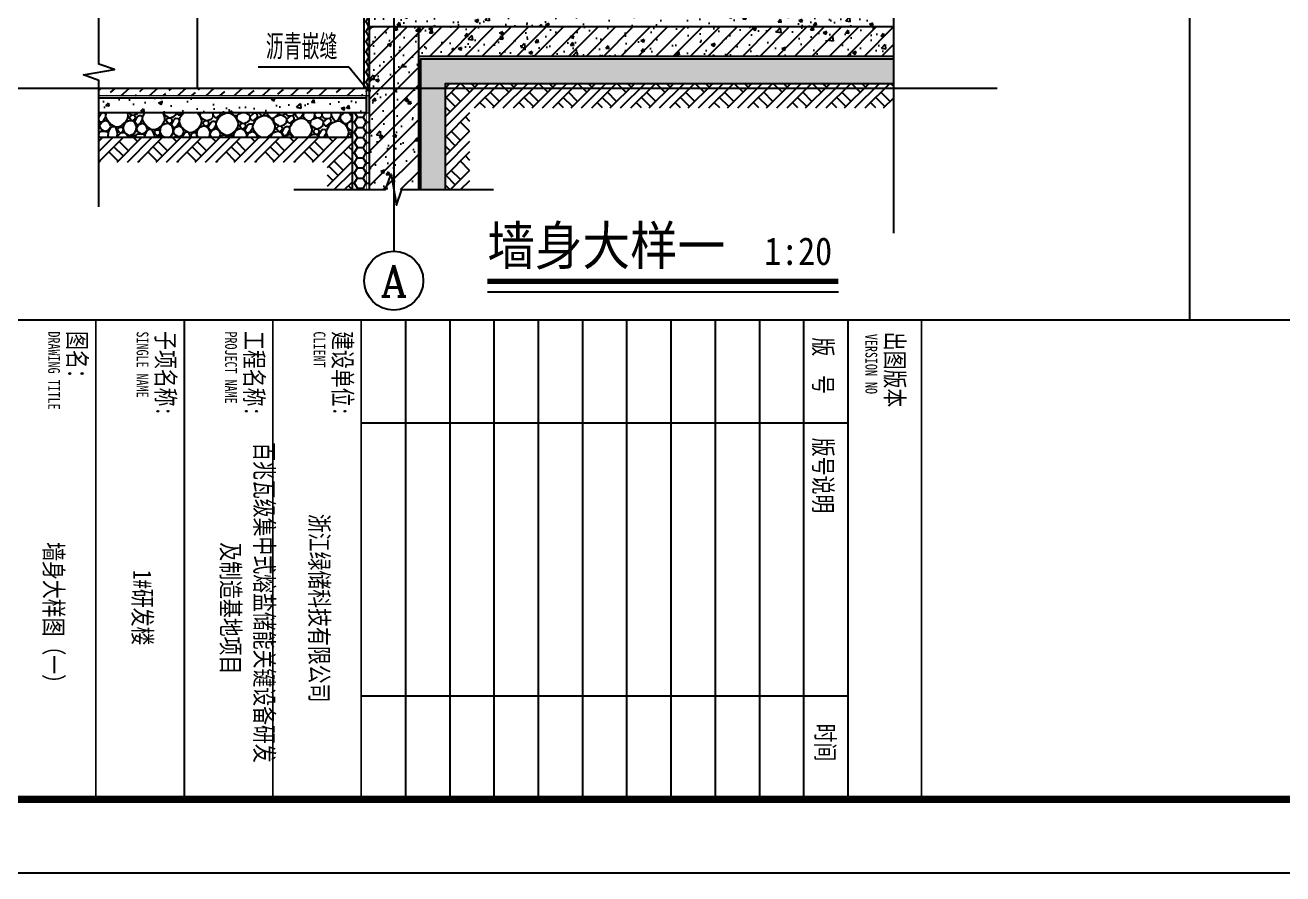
# Model space of a CAD drawing. Extents: x 1738711 to 2346805, y 1189731 to 2516152.
# Drawn here: x 1901446 to 1906563, y 1218398 to 1221851 of the extents above; entities that cross this region are included whole.
import ezdxf
from ezdxf.enums import TextEntityAlignment as Align

# ---------------------------------------------------------------- set-up
doc = ezdxf.new("R2010")
doc.units = 0
doc.header["$LTSCALE"] = 1000
doc.header["$MEASUREMENT"] = 0
doc.linetypes.add('S & C -P1$0$DASHED', pattern=[0.75, 0.5, -0.25])
for name, color, linetype in [('AXIS', 3, 'Continuous'), ('AXIS_TEXT', 7, 'Continuous'), ('DIM_LEAD', 3, 'Continuous'), ('DIM_SYMB', 3, 'Continuous'), ('DOTE', 1, 'Continuous'), ('PUB_HATCH', 8, 'Continuous'), ('PUB_TEXT', 7, 'Continuous'), ('TK', 4, 'Continuous'), ('WALL', 40, 'Continuous'), ('切线', 35, 'Continuous'), ('看线', 8, 'Continuous')]:
    doc.layers.add(name, color=color, linetype=linetype)
for name, color, linetype, lineweight in [('可见细线', 142, 'Continuous', 9), ('填充', 252, 'Continuous', 5), ('完成面', 105, 'Continuous', 18)]:
    doc.layers.add(name, color=color, linetype=linetype, lineweight=lineweight)
doc.styles.add('_TCH_AXIS', font='COMPLEX', dxfattribs={"bigfont": 'GBCBIG'})
doc.styles.add('_TCH_DIM', font='SIMPLEX', dxfattribs={"bigfont": 'GBCBIG'})
doc.styles.add('COMPLEX', font='COMPLEX')
doc.styles.add('宋体', font='SIMSUN.TTF', dxfattribs={"width": 0.75})
doc.styles.add('黑体', font='simhei_0.ttf', dxfattribs={"width": 0.9})
pattern_1 = [(45, (-281403.345, -150941.136), (-35.3553391, 35.3553391), []), (50, (-281403.35, -150941.14), (143.4520365, -12.550427), [15, -165]), (355, (-281403.35, -150941.14), (-27.750267, 150.438427), [12, -132]), (100.4514, (-281391.39, -150942.18), (115.701876, 137.8879084), [12.748038, -140.228422]), (46.1842, (-281403.35, -150901.14), (213.44821, -33.103803), [22.5, -247.5]), (96.6356, (-281385.56, -150903.9), (186.932541, 194.823574), [19.122058, -210.3426]), (351.1842, (-281403.35, -150901.14), (186.932389, 194.82372), [18, -198]), (21, (-281383.35, -150911.14), (119.3814104, -80.523778), [15, -165]), (326, (-281383.35, -150911.14), (48.663066, 145.030009), [12, -132]), (71.4514, (-281373.4, -150917.85), (168.044526, 64.506099), [12.748038, -140.228422]), (37.5, (-281403.345, -150941.136), (2.4319711, 66.5787708), [0, -130.4, 0, -134, 0, -132.5]), (7.5, (-281403.345, -150941.14), (52.6139075, 78.8823424), [0, -76.4, 0, -127.4, 0, -50.5]), (327.5, (-281447.945, -150941.136), (106.7644872, -4.5109743), [0, -50, 0, -156, 0, -207]), (317.5, (-281467.95, -150941.14), (116.637234, 20.0209965), [0, -65, 0, -103.6, 0, -147])]

# ---------------------------------------------------------------- blocks, each defined once
blk = doc.blocks.new('hjashrtahreahe')
at = {"layer": 'TK', "color": 7}
for p, q in [((78001, 23200), (78001, 16600)), ((81701, 23200), (81701, 16600))]:
    blk.add_line(p, q, dxfattribs=at)
at = {"layer": 'TK', "color": 7, "const_width": 25}
for points in [[(0, 59400), (84100, 59400), (84100, 0), (0, 0)], [(76600, 24200), (83100, 24200), (83100, 16600), (76600, 16600)], [(76600, 16600), (83100, 16600), (83100, 11800), (76600, 11800)]]:
    blk.add_lwpolyline(points, close=True, dxfattribs=at)
at = {"layer": 'TK', "color": 3, "const_width": 100}
blk.add_lwpolyline([(2500, 1000), (2500, 58400), (83100, 58400), (83100, 1000)], close=True, dxfattribs=at)
at = {"layer": 'TK', "color": 7, "const_width": 25}
for points in [[(76600, 58400), (76600, 1000)], [(76600, 16600), (83100, 16600)], [(76600, 15400), (83100, 15400)], [(76600, 14200), (83100, 14200)], [(76600, 13000), (83100, 13000)]]:
    blk.add_lwpolyline(points, dxfattribs=at)
at = {"layer": 'TK', "color": 7}
for points in [[(76600, 23200), (83100, 23200)], [(76600, 22600), (83100, 22600)], [(76600, 22000), (83100, 22000)], [(76600, 21400), (83100, 21400)], [(76600, 20800), (83100, 20800)], [(76600, 20200), (83100, 20200)], [(76600, 19600), (83100, 19600)], [(76600, 19000), (83100, 19000)], [(76600, 18400), (83100, 18400)], [(76600, 17800), (83100, 17800)], [(76600, 17200), (83100, 17200)]]:
    blk.add_lwpolyline(points, dxfattribs=at)
at = {"layer": 'TK', "color": 7, "style": '宋体', "width": 0.75}
for s, height, p in [('出图版本', 250, (76761, 23712)), ('VERSION NO', 160, (76788, 23439)), ('时间', 250, (82075, 22769)), ('版  号', 250, (76837, 22739)), ('版号说明', 250, (78198, 22739)), ('建设单位:', 250, (76751, 16222)), ('CLIENT', 160, (76755, 15954)), ('工程名称:', 250, (76751, 15022)), ('PROJECT NAME', 160, (76755, 14754)), ('子项名称:', 250, (76751, 13822)), ('SINGLE NAME', 160, (76755, 13554)), ('图名：', 250, (76751, 12622)), ('DRAWING TITLE', 160, (76755, 12354))]:
    blk.add_text(s, height=height, dxfattribs=at).set_placement(p)
at = {"layer": 'TK', "style": '宋体', "width": 0.75}
for tag, height, p in [('项目负责人', 350, (6003, 57089)), ('专业负责人', 350, (6003, 56224)), ('设计人', 350, (6003, 55419)), ('版号1', 250, (77304, 22193)), ('时间1', 250, (82405, 22193)), ('版号2', 250, (77304, 21593)), ('时间2', 250, (82405, 21593)), ('版号3', 250, (77304, 20993)), ('时间3', 250, (82405, 20993)), ('建筑会签', 0.0001, (78978, 2403)), ('电气会签', 0.0001, (82128, 2403)), ('结构会签', 0.0001, (78978, 1803)), ('暖通会签', 0.0001, (82128, 1803)), ('给排水会签', 0.0001, (78978, 1250)), ('智能化会签', 0.0001, (82128, 1250))]:
    blk.add_attdef(tag, text='', height=height, dxfattribs=at).set_placement(p, align=Align.CENTER)
for tag, p in [('合作设计单位', (80816, 48986)), ('版号说明1', (79854, 22318)), ('版号说明2', (79854, 21718)), ('版号说明3', (79854, 21118)), ('浙江绿储科技有限公司', (80545, 16036)), ('百兆瓦级集中式熔盐储能关键', (80545, 14953)), ('设备研发及制造基地项目', (80545, 14603)), ('1#研发楼', (80545, 13636)), ('图名', (80545, 12436)), ('工程编号', (78978, 11461)), ('子项编号', (82128, 11461)), ('建筑', (78978, 10711)), ('图号', (82128, 10711)), ('施工图', (78978, 9961)), ('2023.03', (82128, 9961)), ('审定', (79353, 8461)), ('审核', (79353, 7711)), ('工程负责', (79353, 6961)), ('专业负责', (79353, 6211)), ('设计', (79353, 5461)), ('制图', (79353, 4711)), ('校对', (79353, 3961))]:
    blk.add_attdef(tag, text='', height=250, dxfattribs=at).set_placement(p, align=Align.MIDDLE_CENTER)
blk = doc.blocks.new('_AXISO')
blk.add_circle((0, 0), 0.5)
at = {"layer": 'AXIS_TEXT', "style": 'COMPLEX', "width": 1.041667}
blk.add_attdef('A', text='', height=0.56, dxfattribs=at).set_placement((-0.25, -0.28), (0.25, -0.28), align=Align.FIT)

msp = doc.modelspace()

# ---------------------------------------------------------------- hatches: boundary and pattern name
at = {"layer": 'PUB_HATCH'}
h = msp.add_hatch(dxfattribs=at)
h.set_pattern_fill('HONEY', color=256, scale=15, style=0)
h.set_pattern_definition([(0, (0, 0), (35.71875, 20.622225), [23.8125, -47.625]), (120, (0, 0), (-35.71874573, 20.6222324), [23.8125, -47.625]), (60, (0, 0), (4.27e-06, 41.2444574), [-47.625, 23.8125])])
h.paths.add_polyline_path([(1902825.6, 1221594.4), (1902825.6, 1221914.4), (1902897.6, 1221914.4), (1902897.6, 1221894.4), (1902845.6, 1221894.4), (1902845.6, 1221594.4)])
h = msp.add_hatch(dxfattribs=at)
h.set_pattern_fill('混凝土', color=256, scale=20, style=0)
h.set_pattern_definition([(50, (0, 0), (143.4520365, -12.550427), [15, -165]), (355, (0, 0), (-27.750267, 150.438427), [12, -132]), (100.4514, (11.95, -1.05), (115.701876, 137.887908), [12.748038, -140.228422]), (46.1842, (0, 40), (213.44821, -33.103803), [22.5, -247.5]), (96.6356, (17.79, 37.24), (186.932541, 194.823574), [19.122058, -210.3426]), (351.1842, (0, 40), (186.93239, 194.82372), [18, -198]), (21, (20, 30), (119.3814104, -80.523778), [15, -165]), (326, (20, 30), (48.663066, 145.030009), [12, -132]), (71.4514, (29.95, 23.29), (168.044526, 64.506099), [12.748038, -140.228422]), (37.5, (0, 0), (2.4319711, 66.5787708), [0, -130.4, 0, -134, 0, -132.5]), (7.5, (0, 0), (52.6139075, 78.8823424), [0, -76.4, 0, -127.4, 0, -50.5]), (327.5, (-44.6, 0), (106.7644872, -4.5109743), [0, -50, 0, -156, 0, -207]), (317.5, (-64.6, 0), (116.637234, 20.0209965), [0, -65, 0, -103.6, 0, -147])])
h.paths.add_polyline_path([(1902845.6, 1221894.4), (1904980, 1221894.4), (1904980, 1221844.4), (1902845.6, 1221844.4)])
h = msp.add_hatch(dxfattribs=at)
h.set_pattern_fill('钢筋混凝土', color=256, scale=20, style=0)
h.set_pattern_definition(pattern_1)
h.paths.add_polyline_path([(1903045.6, 1221844.4), (1902845.6, 1221844.4), (1902845.6, 1221182), (1903045.6, 1221182)])
h = msp.add_hatch(dxfattribs=at)
h.set_pattern_fill('钢筋混凝土', color=256, scale=20, style=0)
h.set_pattern_definition(pattern_1)
h.paths.add_polyline_path([(1903045.6, 1221844.4), (1904980, 1221844.4), (1904980, 1221724.4), (1903045.6, 1221724.4)])
h = msp.add_hatch(dxfattribs=at)
h.set_pattern_fill('卵石砌体,_O', color=256, scale=20, angle=355.7371)
h.set_pattern_definition([(355.73708, (-281298.64, -150948.94), (11.150005, 149.585017), [7.5, -22.5, 7.5, -112.5]), (355.73708, (-281260.12, -150936.77), (11.150005, 149.585017), [7.5, -142.5]), (355.73708, (-281333.8, -150916.24), (11.150005, 149.585017), [15, -135]), (355.73708, (-281370.64, -150905.97), (11.150005, 149.585017), [22.5, -127.5]), (355.73708, (-281295.29, -150904.07), (11.150005, 149.585017), [15, -15, 22.5, -97.5]), (355.73708, (-281301.1, -150881.07), (11.150005, 149.585017), [22.5, -127.5]), (355.73708, (-281337.94, -150870.8), (11.150005, 149.585017), [22.5, -52.5, 22.5, -52.5]), (355.73708, (-281366.18, -150846.14), (11.150005, 149.585017), [22.5, -7.5, 7.5, -112.5]), (355.73708, (-281267.84, -150838.43), (11.150005, 149.585017), [7.5, -142.5]), (355.73708, (-281296.64, -150821.24), (11.150005, 149.585017), [15, -135]), (85.73708, (-281393.31, -150806.51), (-149.585017, 11.150005), [15, -135]), (85.73708, (-281386.16, -150912.33), (-149.585017, 11.150005), [7.5, -15, 22.5, -105]), (85.73708, (-281347.65, -150900.16), (-149.585017, 11.150005), [30, -7.5, 7.5, -105]), (85.73708, (-281322.42, -150864.44), (-149.585017, 11.150005), [22.5, -127.5]), (85.73708, (-281319.96, -150932.31), (-149.585017, 11.150005), [15, -135]), (85.73708, (-281303.56, -150813.2), (-149.585017, 11.150005), [15, -135]), (85.73708, (-281302.77, -150903.51), (-149.585017, 11.150005), [15, -75, 7.5, -52.5]), (85.73708, (-281274.76, -150830.39), (-149.585017, 11.150005), [7.5, -7.5, 7.5, -127.5]), (85.73708, (-281272.3, -150898.26), (-149.585017, 11.150005), [15, -22.5, 15, -97.5]), (85.73708, (-281267.6, -150936.21), (-149.585017, 11.150005), [15, -135]), (40.7370797, (-281394.75, -150926.74), (11.1500054, 149.585017), [21.21315, -42.426404, 31.8198, -116.672678]), (40.7370797, (-281402.23, -150926.18), (11.1500054, 149.585017), [21.213203, -190.91883]), (40.7370797, (-281318.84, -150917.35), (11.1500054, 149.585017), [21.213203, -190.91883]), (40.7370797, (-281328.23, -150841.44), (11.1500054, 149.585017), [21.213203, -190.91883]), (40.7370797, (-281266.49, -150921.25), (11.1500054, 149.585017), [21.213203, -190.91883]), (40.7370797, (-281392.52, -150896.82), (11.1500054, 149.585017), [10.606602, -201.52542]), (40.7370797, (-281374.22, -150853.06), (11.1500054, 149.585017), [10.606602, -201.52542]), (40.7370797, (-281363.16, -150906.53), (11.1500054, 149.585017), [10.606602, -201.52542]), (40.7370797, (-281344.3, -150855.29), (11.1500054, 149.585017), [10.606602, -201.52542]), (40.7370797, (-281301.66, -150888.55), (11.1500054, 149.585017), [10.606602, -201.52542]), (40.7370797, (-281295.52, -150806.28), (11.1500054, 149.585017), [10.606602, -201.52542]), (40.7370797, (-281281.68, -150822.35), (11.1500054, 149.585017), [10.606602, -201.52542]), (40.7370797, (-281280.33, -150905.18), (11.1500054, 149.585017), [10.606602, -201.52542]), (40.7370797, (-281275.64, -150943.13), (11.1500054, 149.585017), [10.606602, -201.52542]), (40.7370797, (-281271.18, -150883.3), (11.1500054, 149.585017), [10.606602, -201.52542]), (40.7370797, (-281265.61, -150808.51), (11.1500054, 149.585017), [10.606602, -201.52542]), (40.7370797, (-281260.36, -150838.98), (11.1500054, 149.585017), [10.606602, -201.52542]), (130.7370797, (-281289.16, -150821.79), (-149.585017, 11.1500054), [10.606602, -201.52542]), (130.7370797, (-281273.08, -150807.95), (-149.585017, 11.1500054), [10.606602, -201.52542]), (130.7370797, (-281267.84, -150838.43), (-149.585017, 11.1500054), [10.606602, -201.52542]), (130.7370797, (-281243.17, -150810.18), (-149.585017, 11.1500054), [10.606602, -201.52542]), (130.7370797, (-281321.86, -150856.96), (-149.585017, 11.1500054), [10.606602, -201.52542]), (130.7370797, (-281337.94, -150870.8), (-149.585017, 11.1500054), [10.606602, -201.52542]), (130.7370797, (-281385.6, -150904.86), (-149.585017, 11.1500054), [10.606602, -201.52542]), (130.7370797, (-281370.64, -150905.97), (-149.585017, 11.1500054), [10.606602, -201.52542]), (130.7370797, (-281351.78, -150854.73), (-149.585017, 11.1500054), [10.606602, -201.52542]), (130.7370797, (-281383.37, -150874.94), (-149.585017, 11.1500054), [10.606602, -201.52542]), (130.7370797, (-281295.29, -150904.07), (-149.585017, 11.1500054), [10.606602, -201.52542]), (130.7370797, (-281271.74, -150890.78), (-149.585017, 11.1500054), [10.606602, -201.52542]), (130.7370797, (-281266.49, -150921.25), (-149.585017, 11.1500054), [10.606602, -201.52542]), (130.7370797, (-281265.37, -150906.3), (-149.585017, 11.1500054), [10.606602, -201.52542]), (130.7370797, (-281260.12, -150936.77), (-149.585017, 11.1500054), [10.606602, -201.52542]), (130.7370797, (-281373.1, -150838.1), (-149.585017, 11.1500054), [21.213203, -190.91883]), (130.7370797, (-281301.66, -150888.55), (-149.585017, 11.1500054), [21.213203, -190.91883]), (130.7370797, (-281313.04, -150940.35), (-149.585017, 11.1500054), [53.033008, -159.099024]), (22.302131, (-281397.77, -150866.344), (149.5850167, -11.1500042), [16.77, -318.64018]), (22.302131, (-281378.68, -150912.89), (149.5850167, -11.1500042), [16.77, -318.64018]), (22.302131, (-281343.74, -150847.81), (149.5850167, -11.1500042), [16.77, -318.64018]), (22.302131, (-281291.16, -150949.5), (149.5850167, -11.1500042), [16.77, -318.64018]), (22.302131, (-281310.81, -150910.43), (149.5850167, -11.1500042), [16.77, -318.64018]), (22.302131, (-281293.62, -150881.63), (149.5850167, -11.1500042), [16.77, -318.64018]), (22.302131, (-281312.154, -150827.6), (149.5850167, -11.1500042), [16.77, -318.64018]), (22.302131, (-281260.356, -150838.98), (149.5850167, -11.1500042), [16.77, -318.64018]), (59.1720285, (-281382.81, -150867.46), (11.1500056, 149.5850171), [16.77, -318.64018]), (59.1720285, (-281382.254, -150859.98), (11.1500056, 149.5850171), [16.77, -318.64018]), (59.1720285, (-281320.75, -150842), (11.1500056, 149.5850171), [33.54, -301.87018]), (59.1720285, (-281268.95, -150853.384), (11.1500056, 149.5850171), [16.77, -318.64018]), (59.1720285, (-281278.1, -150875.264), (11.1500056, 149.5850171), [16.77, -318.64018]), (59.1720285, (-281355.125, -150899.606), (11.1500056, 149.5850171), [16.77, -318.64018]), (59.1720285, (-281274.2, -150822.91), (11.1500056, 149.5850171), [16.77, -318.64018]), (59.1720285, (-281252.32, -150832.06), (11.1500056, 149.5850171), [16.77, -318.64018]), (112.302131, (-281386.946, -150822.026), (11.1500042, 149.5850167), [16.77, -318.64018]), (112.302131, (-281313.594, -150947.826), (11.1500042, 149.5850167), [16.77, -318.64018]), (112.302131, (-281373.66, -150845.58), (11.1500042, 149.5850167), [16.77, -318.64018]), (112.302131, (-281262.586, -150868.9), (11.1500042, 149.5850167), [16.77, -318.64018]), (112.302131, (-281315.5, -150872.476), (11.1500042, 149.5850167), [16.77, -318.64018]), (112.302131, (-281268.39, -150845.904), (11.1500042, 149.5850167), [16.77, -318.64018]), (112.302131, (-281345.416, -150870.246), (11.1500042, 149.5850167), [16.77, -318.64018]), (112.302131, (-281377.56, -150897.933), (11.1500042, 149.5850167), [16.77, -318.64018]), (149.1720285, (-281380.024, -150830.06), (-149.5850171, 11.1500056), [16.77, -318.64018]), (149.1720285, (-281333.8, -150916.24), (-149.5850171, 11.1500056), [16.77, -318.64018]), (149.1720285, (-281358.7, -150846.694), (-149.5850171, 11.1500056), [16.77, -318.64018]), (149.1720285, (-281273.41, -150913.22), (-149.5850171, 11.1500056), [16.77, -318.64018]), (149.1720285, (-281298.636, -150948.94), (-149.5850171, 11.1500056), [16.77, -318.64018]), (149.1720285, (-281274.76, -150830.39), (-149.5850171, 11.1500056), [16.77, -318.64018]), (149.1720285, (-281301.1, -150881.07), (-149.5850171, 11.1500056), [16.77, -318.64018]), (149.1720285, (-281380.024, -150830.06), (-149.5850171, 11.1500056), [16.77, -318.64018]), (149.1720285, (-281248.185, -150877.494), (-149.5850171, 11.1500056), [16.77, -318.64018]), (239.1720285, (-281394.75, -150926.735), (-11.1500056, -149.5850171), [16.77, -318.64018])])
h.paths.add_polyline_path([(1904980, 1221614.4), (1904980, 1221714.4), (1903055.6, 1221714.4), (1903055.6, 1221182), (1903155.6, 1221182), (1903155.6, 1221614.4)])
h = msp.add_hatch(dxfattribs=at)
h.set_pattern_fill('天然石材,_O', color=256, scale=15, angle=355.7371)
h.set_pattern_definition([(40.7370797, (-281401.344, -151194.284), (-48.9441874, 56.828435), []), (40.7370797, (-281377.34, -151223.075), (-48.9441874, 56.828435), [29.605275, -16.9173])])
h.paths.add_polyline_path([(1901745.6, 1221594.4), (1901745.6, 1221564.4), (1902833.3, 1221564.4), (1902833.3, 1221594.4)])
h = msp.add_hatch(dxfattribs=at)
h.set_pattern_fill('混凝土,_O', color=256, scale=20, angle=355.7371)
h.set_pattern_definition([(45.7370797, (-281403.35, -151221.14), (142.1222535, -23.178979), [15, -165]), (350.73708, (-281403.35, -151221.14), (-16.490899, 152.085002), [12, -132]), (96.18848, (-281391.5, -151223.07), (125.631454, 128.905924), [12.748038, -140.228422]), (41.92128, (-281400.37, -151181.25), (210.396977, -48.878544), [22.5, -247.5]), (92.37268, (-281382.84, -151185.32), (200.897275, 180.389259), [19.122058, -210.3426]), (346.92128, (-281400.37, -151181.25), (200.897134, 180.389416), [18, -198]), (16.7370797, (-281381.17, -151192.71), (113.065532, -89.1750274), [15, -165]), (321.73708, (-281381.17, -151192.7), (59.309007, 141.011486), [12, -132]), (67.18848, (-281371.75, -151200.14), (172.3745775, 51.836324), [12.748038, -140.228422]), (33.2370797, (-281403.345, -151221.136), (7.3742673, 66.2138005), [0, -130.4, 0, -134, 0, -132.5]), (3.2370797, (-281403.345, -151221.14), (58.3319387, 74.7531413), [0, -76.4, 0, -127.4, 0, -50.5]), (323.2370797, (-281447.82, -151217.82), (106.1338018, -12.4346586), [0, -50, 0, -156, 0, -207]), (313.2370797, (-281467.77, -151216.33), (117.802779, 11.2955687), [0, -65, 0, -103.6, 0, -147])])
h.paths.add_polyline_path([(1901745.6, 1221554.4), (1901745.6, 1221494.4), (1902833.3, 1221494.4), (1902833.3, 1221554.4)])
h = msp.add_hatch(dxfattribs=at)
h.set_pattern_fill('卵石砌体,_O', color=256, scale=20, angle=355.7371)
h.set_pattern_definition([(355.73708, (-281298.64, -151228.94), (11.150005, 149.585017), [7.5, -22.5, 7.5, -112.5]), (355.73708, (-281260.12, -151216.77), (11.150005, 149.585017), [7.5, -142.5]), (355.73708, (-281333.8, -151196.24), (11.150005, 149.585017), [15, -135]), (355.73708, (-281370.64, -151185.97), (11.150005, 149.585017), [22.5, -127.5]), (355.73708, (-281295.29, -151184.07), (11.150005, 149.585017), [15, -15, 22.5, -97.5]), (355.73708, (-281301.1, -151161.07), (11.150005, 149.585017), [22.5, -127.5]), (355.73708, (-281337.94, -151150.8), (11.150005, 149.585017), [22.5, -52.5, 22.5, -52.5]), (355.73708, (-281366.18, -151126.14), (11.150005, 149.585017), [22.5, -7.5, 7.5, -112.5]), (355.73708, (-281267.84, -151118.43), (11.150005, 149.585017), [7.5, -142.5]), (355.73708, (-281296.64, -151101.24), (11.150005, 149.585017), [15, -135]), (85.73708, (-281393.31, -151086.51), (-149.585017, 11.150005), [15, -135]), (85.73708, (-281386.16, -151192.33), (-149.585017, 11.150005), [7.5, -15, 22.5, -105]), (85.73708, (-281347.65, -151180.16), (-149.585017, 11.150005), [30, -7.5, 7.5, -105]), (85.73708, (-281322.42, -151144.44), (-149.585017, 11.150005), [22.5, -127.5]), (85.73708, (-281319.96, -151212.31), (-149.585017, 11.150005), [15, -135]), (85.73708, (-281303.56, -151093.2), (-149.585017, 11.150005), [15, -135]), (85.73708, (-281302.77, -151183.51), (-149.585017, 11.150005), [15, -75, 7.5, -52.5]), (85.73708, (-281274.76, -151110.39), (-149.585017, 11.150005), [7.5, -7.5, 7.5, -127.5]), (85.73708, (-281272.3, -151178.26), (-149.585017, 11.150005), [15, -22.5, 15, -97.5]), (85.73708, (-281267.6, -151216.21), (-149.585017, 11.150005), [15, -135]), (40.7370797, (-281394.75, -151206.74), (11.1500054, 149.585017), [21.21315, -42.426404, 31.8198, -116.672678]), (40.7370797, (-281402.23, -151206.18), (11.1500054, 149.585017), [21.213203, -190.91883]), (40.7370797, (-281318.84, -151197.35), (11.1500054, 149.585017), [21.213203, -190.91883]), (40.7370797, (-281328.23, -151121.44), (11.1500054, 149.585017), [21.213203, -190.91883]), (40.7370797, (-281266.49, -151201.25), (11.1500054, 149.585017), [21.213203, -190.91883]), (40.7370797, (-281392.52, -151176.82), (11.1500054, 149.585017), [10.606602, -201.52542]), (40.7370797, (-281374.22, -151133.06), (11.1500054, 149.585017), [10.606602, -201.52542]), (40.7370797, (-281363.16, -151186.53), (11.1500054, 149.585017), [10.606602, -201.52542]), (40.7370797, (-281344.3, -151135.29), (11.1500054, 149.585017), [10.606602, -201.52542]), (40.7370797, (-281301.66, -151168.55), (11.1500054, 149.585017), [10.606602, -201.52542]), (40.7370797, (-281295.52, -151086.28), (11.1500054, 149.585017), [10.606602, -201.52542]), (40.7370797, (-281281.68, -151102.35), (11.1500054, 149.585017), [10.606602, -201.52542]), (40.7370797, (-281280.33, -151185.18), (11.1500054, 149.585017), [10.606602, -201.52542]), (40.7370797, (-281275.64, -151223.13), (11.1500054, 149.585017), [10.606602, -201.52542]), (40.7370797, (-281271.18, -151163.3), (11.1500054, 149.585017), [10.606602, -201.52542]), (40.7370797, (-281265.61, -151088.51), (11.1500054, 149.585017), [10.606602, -201.52542]), (40.7370797, (-281260.36, -151118.98), (11.1500054, 149.585017), [10.606602, -201.52542]), (130.7370797, (-281289.16, -151101.79), (-149.585017, 11.1500054), [10.606602, -201.52542]), (130.7370797, (-281273.08, -151087.95), (-149.585017, 11.1500054), [10.606602, -201.52542]), (130.7370797, (-281267.84, -151118.43), (-149.585017, 11.1500054), [10.606602, -201.52542]), (130.7370797, (-281243.17, -151090.18), (-149.585017, 11.1500054), [10.606602, -201.52542]), (130.7370797, (-281321.86, -151136.96), (-149.585017, 11.1500054), [10.606602, -201.52542]), (130.7370797, (-281337.94, -151150.8), (-149.585017, 11.1500054), [10.606602, -201.52542]), (130.7370797, (-281385.6, -151184.86), (-149.585017, 11.1500054), [10.606602, -201.52542]), (130.7370797, (-281370.64, -151185.97), (-149.585017, 11.1500054), [10.606602, -201.52542]), (130.7370797, (-281351.78, -151134.73), (-149.585017, 11.1500054), [10.606602, -201.52542]), (130.7370797, (-281383.37, -151154.94), (-149.585017, 11.1500054), [10.606602, -201.52542]), (130.7370797, (-281295.29, -151184.07), (-149.585017, 11.1500054), [10.606602, -201.52542]), (130.7370797, (-281271.74, -151170.78), (-149.585017, 11.1500054), [10.606602, -201.52542]), (130.7370797, (-281266.49, -151201.25), (-149.585017, 11.1500054), [10.606602, -201.52542]), (130.7370797, (-281265.37, -151186.3), (-149.585017, 11.1500054), [10.606602, -201.52542]), (130.7370797, (-281260.12, -151216.77), (-149.585017, 11.1500054), [10.606602, -201.52542]), (130.7370797, (-281373.1, -151118.1), (-149.585017, 11.1500054), [21.213203, -190.91883]), (130.7370797, (-281301.66, -151168.55), (-149.585017, 11.1500054), [21.213203, -190.91883]), (130.7370797, (-281313.04, -151220.35), (-149.585017, 11.1500054), [53.033008, -159.099024]), (22.302131, (-281397.77, -151146.344), (149.5850167, -11.1500042), [16.77, -318.64018]), (22.302131, (-281378.68, -151192.89), (149.5850167, -11.1500042), [16.77, -318.64018]), (22.302131, (-281343.74, -151127.81), (149.5850167, -11.1500042), [16.77, -318.64018]), (22.302131, (-281291.16, -151229.5), (149.5850167, -11.1500042), [16.77, -318.64018]), (22.302131, (-281310.81, -151190.43), (149.5850167, -11.1500042), [16.77, -318.64018]), (22.302131, (-281293.62, -151161.63), (149.5850167, -11.1500042), [16.77, -318.64018]), (22.302131, (-281312.154, -151107.6), (149.5850167, -11.1500042), [16.77, -318.64018]), (22.302131, (-281260.356, -151118.98), (149.5850167, -11.1500042), [16.77, -318.64018]), (59.1720285, (-281382.81, -151147.46), (11.1500056, 149.5850171), [16.77, -318.64018]), (59.1720285, (-281382.254, -151139.98), (11.1500056, 149.5850171), [16.77, -318.64018]), (59.1720285, (-281320.75, -151122), (11.1500056, 149.5850171), [33.54, -301.87018]), (59.1720285, (-281268.95, -151133.384), (11.1500056, 149.5850171), [16.77, -318.64018]), (59.1720285, (-281278.1, -151155.264), (11.1500056, 149.5850171), [16.77, -318.64018]), (59.1720285, (-281355.125, -151179.606), (11.1500056, 149.5850171), [16.77, -318.64018]), (59.1720285, (-281274.2, -151102.91), (11.1500056, 149.5850171), [16.77, -318.64018]), (59.1720285, (-281252.32, -151112.06), (11.1500056, 149.5850171), [16.77, -318.64018]), (112.302131, (-281386.946, -151102.026), (11.1500042, 149.5850167), [16.77, -318.64018]), (112.302131, (-281313.594, -151227.826), (11.1500042, 149.5850167), [16.77, -318.64018]), (112.302131, (-281373.66, -151125.58), (11.1500042, 149.5850167), [16.77, -318.64018]), (112.302131, (-281262.586, -151148.9), (11.1500042, 149.5850167), [16.77, -318.64018]), (112.302131, (-281315.5, -151152.476), (11.1500042, 149.5850167), [16.77, -318.64018]), (112.302131, (-281268.39, -151125.904), (11.1500042, 149.5850167), [16.77, -318.64018]), (112.302131, (-281345.416, -151150.246), (11.1500042, 149.5850167), [16.77, -318.64018]), (112.302131, (-281377.56, -151177.933), (11.1500042, 149.5850167), [16.77, -318.64018]), (149.1720285, (-281380.024, -151110.06), (-149.5850171, 11.1500056), [16.77, -318.64018]), (149.1720285, (-281333.8, -151196.24), (-149.5850171, 11.1500056), [16.77, -318.64018]), (149.1720285, (-281358.7, -151126.694), (-149.5850171, 11.1500056), [16.77, -318.64018]), (149.1720285, (-281273.41, -151193.22), (-149.5850171, 11.1500056), [16.77, -318.64018]), (149.1720285, (-281298.636, -151228.94), (-149.5850171, 11.1500056), [16.77, -318.64018]), (149.1720285, (-281274.76, -151110.39), (-149.5850171, 11.1500056), [16.77, -318.64018]), (149.1720285, (-281301.1, -151161.07), (-149.5850171, 11.1500056), [16.77, -318.64018]), (149.1720285, (-281380.024, -151110.06), (-149.5850171, 11.1500056), [16.77, -318.64018]), (149.1720285, (-281248.185, -151157.494), (-149.5850171, 11.1500056), [16.77, -318.64018]), (239.1720285, (-281394.75, -151206.735), (-11.1500056, -149.5850171), [16.77, -318.64018])])
h.paths.add_polyline_path([(1901745.6, 1221494.4), (1901745.6, 1221394.4), (1902775.6, 1221394.4), (1902775.6, 1221494.4)])
h = msp.add_hatch(dxfattribs=at)
h.set_pattern_fill('HONEY', color=256, scale=15, style=0)
h.set_pattern_definition([(0, (-281403.345, -151221.136), (35.71875, 20.622225), [23.8125, -47.625]), (120, (-281403.345, -151221.136), (-35.71874573, 20.62223239), [23.8125, -47.625]), (60, (-281403.345, -151221.136), (4.27e-06, 41.24445739), [-47.625, 23.8125])])
h.paths.add_polyline_path([(1902775.6, 1221182), (1902845.6, 1221182), (1902845.6, 1221494.4), (1902775.6, 1221494.4)])
at = {"layer": '填充'}
msp.add_hatch(color=256, dxfattribs=at).paths.add_polyline_path([(1902845.6, 1221614.4), (1902833.3, 1221594.4), (1902833.3, 1221494.4), (1902845.6, 1221494.4)])
at = {"layer": '看线'}
h = msp.add_hatch(dxfattribs=at)
h.set_pattern_fill('夯实土壤', color=256, scale=20, style=0)
h.set_pattern_definition([(45, (-281379.75, -150941.14), (-79.478802, 79.478802), []), (45, (-281337.75, -150941.14), (-79.478802, 79.478802), []), (45, (-281295.75, -150941.14), (-79.478802, 79.478802), []), (135, (-281379.75, -150941.14), (-79.478802, -79.478802), [53, -59.4]), (135, (-281358.75, -150920.14), (-79.478802, -79.478802), [53, -59.4]), (135, (-281337.75, -150899.14), (-79.478802, -79.478802), [53, -59.4])])
h.paths.add_polyline_path([(1904980, 1221614.4), (1903155.6, 1221614.4), (1903155.6, 1221182), (1903255.6, 1221182), (1903255.6, 1221514.4), (1904980, 1221514.4)])
h = msp.add_hatch(dxfattribs=at)
h.set_pattern_fill('夯实土壤', color=256, scale=20, style=0)
h.set_pattern_definition([(45, (-281379.75, -151221.14), (-79.478802, 79.478802), []), (45, (-281337.75, -151221.14), (-79.478802, 79.478802), []), (45, (-281295.75, -151221.14), (-79.478802, 79.478802), []), (135, (-281379.75, -151221.14), (-79.478802, -79.478802), [53, -59.4]), (135, (-281358.75, -151200.14), (-79.478802, -79.478802), [53, -59.4]), (135, (-281337.75, -151179.14), (-79.478802, -79.478802), [53, -59.4])])
h.paths.add_polyline_path([(1902675.6, 1221182), (1902775.6, 1221182), (1902775.6, 1221394.4), (1901745.6, 1221394.4), (1901745.6, 1221294.4), (1902675.6, 1221294.4)])

# ---------------------------------------------------------------- linework, layer by layer
at = {"layer": 'AXIS'}
msp.add_line((1902945.6, 1221231.4), (1902945.6, 1220931.4), dxfattribs=at)
at = {"layer": 'DIM_LEAD'}
for p, q in [((1902763, 1221680.2), (1902393.1, 1221680.2)), ((1902842.3, 1221583.4), (1902763, 1221680.2))]:
    msp.add_line(p, q, dxfattribs=at)
at = {"layer": 'DIM_SYMB'}
for points in [[(1904980, 1221004.5), (1904980, 1231807.9), (1904917, 1231830.8), (1905043, 1231853), (1904980, 1231875.4), (1904980, 1242678.8)], [(1901745.6, 1221112.3), (1901745.6, 1221625.7), (1901682.6, 1221648.6), (1901808.6, 1221670.8), (1901745.6, 1221693.2), (1901745.6, 1222206.6)], [(1902538.2, 1221182), (1902911.3, 1221182), (1902934.3, 1221245), (1902956.5, 1221119), (1902978.8, 1221182), (1903351.9, 1221182)], [(1903326.3, 1220766.7), (1904754.9, 1220766.7)]]:
    msp.add_lwpolyline(points, dxfattribs=at)
at = {"layer": 'DIM_SYMB', "const_width": 21}
msp.add_lwpolyline([(1903326.3, 1220808.7), (1904754.9, 1220808.7)], dxfattribs=at)
at = {"layer": 'DOTE'}
for p, q in [((1902945.6, 1242716.7), (1902945.6, 1221032.3)), ((1899406.5, 1221594.4), (1905400.9, 1221594.4)), ((1899406.5, 1221594.4), (1905400.9, 1221594.4))]:
    msp.add_line(p, q, dxfattribs=at)
at = {"layer": 'WALL'}
for p, q in [((1904980, 1221844.4), (1902845.6, 1221844.4)), ((1902845.6, 1221844.4), (1902845.6, 1221182)), ((1903045.6, 1221844.4), (1903045.6, 1221182)), ((1904980, 1221724.4), (1903045.6, 1221724.4)), ((1902833.3, 1221564.4), (1902833.3, 1221494.4))]:
    msp.add_line(p, q, dxfattribs=at)
for points in [[(1902833.3, 1221554.4), (1901745.6, 1221554.4)], [(1902833.3, 1221494.4), (1901745.6, 1221494.4)]]:
    msp.add_lwpolyline(points, dxfattribs=at)
at = {"layer": '切线'}
for p, q in [((1902845.6, 1221844.4), (1902845.6, 1221894.4)), ((1902775.6, 1221494.4), (1902775.6, 1221182))]:
    msp.add_line(p, q, dxfattribs=at)
for points in [[(1902825.6, 1221594.4), (1902825.6, 1221914.4), (1902897.6, 1221914.4)], [(1903055.6, 1221182), (1903055.6, 1221714.4), (1904980, 1221714.4)], [(1903155.6, 1221182), (1903155.6, 1221614.4), (1904980, 1221614.4)], [(1902775.6, 1221394.4), (1901745.6, 1221394.4)]]:
    msp.add_lwpolyline(points, dxfattribs=at)
at = {"layer": '可见细线', "color": 6, "linetype": 'S & C -P1$0$DASHED', "ltscale": 0.2, "const_width": 3}
for points in [[(1903045.6, 1221182), (1903045.6, 1221724.4), (1904980, 1221724.4)], [(1902835.6, 1221182), (1902835.6, 1221494.4)]]:
    msp.add_lwpolyline(points, dxfattribs=at)
at = {"layer": '完成面'}
msp.add_lwpolyline([(1902845.6, 1221614.4), (1902833.3, 1221594.4), (1902833.3, 1221494.4), (1902845.6, 1221494.4)], close=True, dxfattribs=at)
for points in [[(1902845.6, 1221594.4), (1901745.6, 1221594.4)], [(1902845.6, 1221564.4), (1901745.6, 1221564.4)]]:
    msp.add_lwpolyline(points, dxfattribs=at)
at = {"layer": '看线'}
for p, q in [((1906183.5, 1242881.6), (1906183.5, 1220651.6)), ((1902145.6, 1224894.4), (1902145.6, 1221594.4))]:
    msp.add_line(p, q, dxfattribs=at)

# ---------------------------------------------------------------- block references
ref = msp.add_blockref('hjashrtahreahe', (1897833.1, 1243631.6), dxfattribs=dict(xscale=0.3, yscale=0.3, zscale=0.3, rotation=270))
ref.add_attrib('建设单位_001', '浙江绿储科技有限公司', (1902604.9, 1219862.7), dxfattribs={"layer": 'TK', "height": 75, "rotation": 270, "style": '宋体', "width": 0.75})
ref.add_attrib('工程名称_001', '百兆瓦级集中式熔盐储能关键设备研发', (1902381.2, 1220154.3), dxfattribs={"layer": 'TK', "height": 75, "rotation": 270, "style": '宋体', "width": 0.75})
ref.add_attrib('图名_001', '墙身大样图（一）', (1901524.1, 1219747.5), dxfattribs={"layer": 'TK', "height": 75, "rotation": 270, "style": '宋体', "width": 0.75})
ref.add_attrib('子项名称_001', '1#研发楼', (1901885.3, 1219634.2), dxfattribs={"layer": 'TK', "height": 75, "rotation": 270, "style": '宋体', "width": 0.75})
ref.add_attrib('工程名称_002', '及制造基地项目', (1902244.1, 1219746.8), dxfattribs={"layer": 'TK', "height": 75, "rotation": 270, "style": '宋体', "width": 0.75})
at = {"layer": 'AXIS'}
ref = msp.add_blockref('_AXISO', (1902945.6, 1220811.4), dxfattribs=dict(at, xscale=240, yscale=240, zscale=240))
ref.add_attrib('A', 'A', dxfattribs={"layer": 'AXIS_TEXT', "ltscale": 0.5, "height": 127.6, "style": '_TCH_AXIS'}).set_placement((1902890.9, 1220747.6), (1903000.3, 1220747.6), align=Align.FIT)

# ---------------------------------------------------------------- texts
at = {"layer": 'PUB_TEXT', "color": 7, "style": '_TCH_DIM'}
msp.add_text('沥青嵌缝', height=101.28, dxfattribs=at).set_placement((1902424.6, 1221711.7))
at = {"layer": 'PUB_TEXT', "color": 7, "style": '黑体', "width": 0.9}
for s, height, p in [('墙身大样一', 157.72, (1903326.3, 1220875.5)), ('1:20', 112.66, (1904453.2, 1220875.5))]:
    msp.add_text(s, height=height, dxfattribs=at).set_placement(p)

doc.saveas('drawing.dxf')
